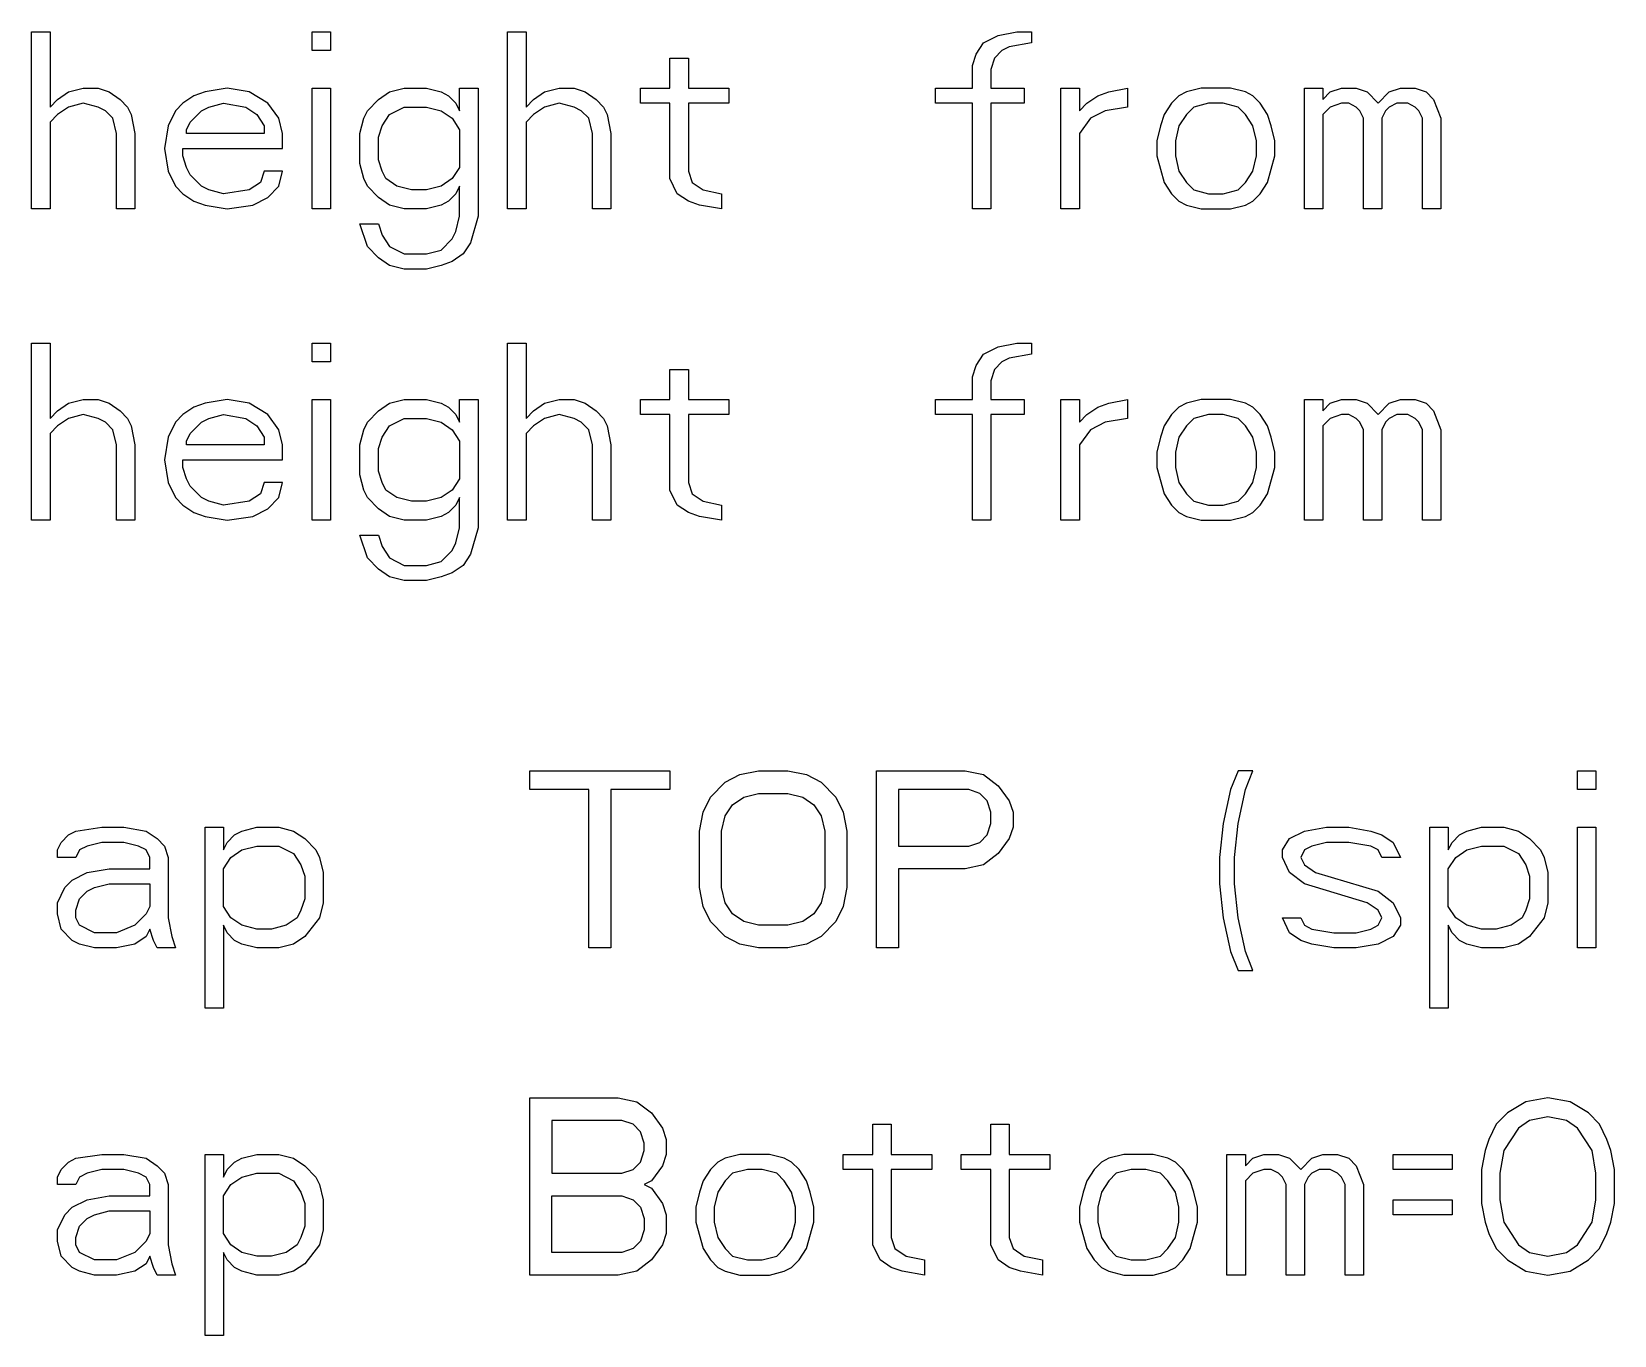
# Model space of a CAD drawing. Header units: millimetres. Extents: x 0 to 594, y 0 to 420.
# Drawn here: x 90.11 to 109.77, y 222.88 to 239.07 of the extents above; entities that cross this region are included whole.
import ezdxf

# ---------------------------------------------------------------- set-up
doc = ezdxf.new("R2010")
doc.units = ezdxf.units.MM
doc.header["$LTSCALE"] = 32.67
doc.layers.add('5_CURVES', color=7, linetype='CONTINUOUS')

msp = doc.modelspace()

# ---------------------------------------------------------------- linework, layer by layer
at = {"layer": '5_CURVES', "color": 40, "linetype": 'CONTINUOUS'}
for p, q in [((90.112, 236.869), (90.112, 239.069)), ((90.112, 239.069), (90.341, 239.069)), ((90.341, 239.069), (90.341, 238.133)), ((93.596, 238.835), (93.596, 239.069)), ((93.596, 239.069), (93.825, 239.069)), ((93.825, 239.069), (93.825, 238.835)), ((96.025, 236.869), (96.025, 239.069)), ((96.025, 239.069), (96.254, 239.069)), ((96.254, 239.069), (96.254, 238.133)), ((101.846, 238.788), (101.937, 238.929)), ((101.937, 238.929), (102.121, 239.022)), ((102.121, 239.022), (102.35, 239.069)), ((102.533, 238.929), (102.258, 238.882)), ((102.35, 239.069), (102.533, 239.069)), ((102.533, 239.069), (102.533, 238.929)), ((93.825, 238.835), (93.596, 238.835)), ((98.041, 238.367), (98.041, 238.742)), ((98.041, 238.742), (98.271, 238.742)), ((98.271, 238.742), (98.271, 238.367)), ((101.8, 238.648), (101.846, 238.788)), ((102.075, 238.742), (102.029, 238.601)), ((102.166, 238.835), (102.075, 238.742)), ((102.258, 238.882), (102.166, 238.835)), ((101.8, 238.367), (101.8, 238.648)), ((102.029, 238.601), (102.029, 238.367)), ((90.433, 238.227), (90.571, 238.32)), ((90.571, 238.32), (90.754, 238.367)), ((90.754, 238.367), (90.937, 238.367)), ((90.937, 238.367), (91.075, 238.32)), ((91.075, 238.32), (91.212, 238.227)), ((92.266, 238.32), (92.129, 238.274)), ((92.541, 238.367), (92.266, 238.32)), ((92.816, 238.32), (92.541, 238.367)), ((93.046, 238.18), (92.816, 238.32)), ((93.596, 236.869), (93.596, 238.367)), ((93.596, 238.367), (93.825, 238.367)), ((93.825, 238.367), (93.825, 236.869)), ((94.421, 238.227), (94.558, 238.32)), ((94.558, 238.32), (94.741, 238.367)), ((94.741, 238.367), (95.016, 238.367)), ((95.016, 238.367), (95.2, 238.32)), ((95.2, 238.32), (95.291, 238.274)), ((95.429, 238.086), (95.429, 238.367)), ((95.429, 238.367), (95.658, 238.367)), ((95.658, 238.367), (95.658, 236.776)), ((96.346, 238.227), (96.483, 238.32)), ((96.483, 238.32), (96.666, 238.367)), ((96.666, 238.367), (96.85, 238.367)), ((96.85, 238.367), (96.987, 238.32)), ((96.987, 238.32), (97.125, 238.227)), ((97.675, 238.18), (97.675, 238.367)), ((97.675, 238.367), (98.041, 238.367)), ((98.271, 238.367), (98.775, 238.367)), ((98.775, 238.367), (98.775, 238.18)), ((101.341, 238.18), (101.341, 238.367)), ((101.341, 238.367), (101.8, 238.367)), ((102.029, 238.367), (102.441, 238.367)), ((102.441, 238.367), (102.441, 238.18)), ((102.9, 236.869), (102.9, 238.367)), ((102.9, 238.367), (103.129, 238.367)), ((103.129, 238.367), (103.129, 238.086)), ((103.358, 238.274), (103.496, 238.32)), ((103.496, 238.32), (103.725, 238.367)), ((103.725, 238.367), (103.725, 238.133)), ((104.458, 238.32), (104.366, 238.274)), ((104.641, 238.367), (104.458, 238.32)), ((105.008, 238.367), (104.641, 238.367)), ((105.191, 238.32), (105.008, 238.367)), ((105.283, 238.274), (105.191, 238.32)), ((105.925, 236.869), (105.925, 238.367)), ((105.925, 238.367), (106.154, 238.367)), ((106.154, 238.367), (106.154, 238.227)), ((106.154, 238.227), (106.246, 238.32)), ((106.246, 238.32), (106.383, 238.367)), ((106.383, 238.367), (106.566, 238.367)), ((106.566, 238.367), (106.704, 238.32)), ((106.704, 238.32), (106.841, 238.18)), ((106.841, 238.18), (106.979, 238.32)), ((106.979, 238.32), (107.116, 238.367)), ((107.116, 238.367), (107.3, 238.367)), ((107.3, 238.367), (107.437, 238.32)), ((107.437, 238.32), (107.529, 238.227)), ((90.341, 238.133), (90.433, 238.227)), ((90.571, 238.133), (90.433, 238.04)), ((90.754, 238.18), (90.571, 238.133)), ((90.937, 238.133), (90.754, 238.18)), ((91.029, 238.086), (90.937, 238.133)), ((91.212, 238.227), (91.304, 238.133)), ((91.304, 238.133), (91.35, 238.04)), ((91.991, 238.18), (91.9, 238.086)), ((92.129, 238.274), (91.991, 238.18)), ((92.221, 238.086), (92.312, 238.133)), ((92.312, 238.133), (92.496, 238.18)), ((92.496, 238.18), (92.771, 238.133)), ((92.771, 238.133), (92.908, 238.04)), ((93.183, 237.993), (93.046, 238.18)), ((94.283, 238.086), (94.421, 238.227)), ((94.558, 238.04), (94.741, 238.133)), ((94.741, 238.133), (95.016, 238.133)), ((95.016, 238.133), (95.2, 238.086)), ((95.291, 238.274), (95.383, 238.18)), ((95.383, 238.18), (95.429, 238.086)), ((96.254, 238.133), (96.346, 238.227)), ((96.483, 238.133), (96.346, 238.04)), ((96.666, 238.18), (96.483, 238.133)), ((96.85, 238.133), (96.666, 238.18)), ((96.941, 238.086), (96.85, 238.133)), ((97.125, 238.227), (97.216, 238.133)), ((97.216, 238.133), (97.262, 238.04)), ((98.041, 238.18), (97.675, 238.18)), ((98.041, 237.244), (98.041, 238.18)), ((98.271, 238.18), (98.271, 237.337)), ((98.775, 238.18), (98.271, 238.18)), ((101.8, 238.18), (101.341, 238.18)), ((101.8, 236.869), (101.8, 238.18)), ((102.029, 238.18), (102.029, 236.869)), ((102.441, 238.18), (102.029, 238.18)), ((103.129, 238.086), (103.221, 238.18)), ((103.221, 238.18), (103.358, 238.274)), ((103.725, 238.133), (103.45, 238.086)), ((104.275, 238.18), (104.183, 238.04)), ((104.366, 238.274), (104.275, 238.18)), ((104.55, 238.133), (104.458, 238.04)), ((104.733, 238.18), (104.55, 238.133)), ((104.916, 238.18), (104.733, 238.18)), ((105.1, 238.133), (104.916, 238.18)), ((105.191, 238.04), (105.1, 238.133)), ((105.375, 238.18), (105.283, 238.274)), ((105.466, 238.04), (105.375, 238.18)), ((106.246, 238.133), (106.154, 238.04)), ((106.383, 238.18), (106.246, 238.133)), ((106.475, 238.18), (106.383, 238.18)), ((106.566, 238.133), (106.475, 238.18)), ((106.612, 238.086), (106.566, 238.133)), ((106.979, 238.133), (106.933, 238.086)), ((107.071, 238.18), (106.979, 238.133)), ((107.208, 238.18), (107.071, 238.18)), ((107.3, 238.133), (107.208, 238.18)), ((107.346, 238.086), (107.3, 238.133)), ((107.529, 238.227), (107.621, 237.993)), ((90.433, 238.04), (90.341, 237.946)), ((90.341, 237.946), (90.341, 236.869)), ((91.121, 237.993), (91.029, 238.086)), ((91.166, 237.805), (91.121, 237.993)), ((91.35, 238.04), (91.396, 237.805)), ((91.9, 238.086), (91.808, 237.899)), ((92.037, 237.852), (92.083, 237.946)), ((92.083, 237.946), (92.221, 238.086)), ((92.908, 238.04), (93, 237.899)), ((93.229, 237.805), (93.183, 237.993)), ((94.191, 237.805), (94.237, 237.993)), ((94.237, 237.993), (94.283, 238.086)), ((94.466, 237.899), (94.558, 238.04)), ((95.2, 238.086), (95.337, 237.993)), ((95.337, 237.993), (95.429, 237.852)), ((96.346, 238.04), (96.254, 237.946)), ((96.254, 237.946), (96.254, 236.869)), ((97.033, 237.993), (96.941, 238.086)), ((97.079, 237.805), (97.033, 237.993)), ((97.262, 238.04), (97.308, 237.805)), ((103.266, 237.993), (103.129, 237.805)), ((103.45, 238.086), (103.266, 237.993)), ((104.183, 238.04), (104.137, 237.899)), ((104.458, 238.04), (104.366, 237.899)), ((105.283, 237.899), (105.191, 238.04)), ((105.512, 237.899), (105.466, 238.04)), ((106.154, 238.04), (106.154, 236.869)), ((106.658, 237.993), (106.612, 238.086)), ((106.658, 236.869), (106.658, 237.993)), ((106.933, 238.086), (106.887, 237.993)), ((106.887, 237.993), (106.887, 236.869)), ((107.391, 237.993), (107.346, 238.086)), ((107.391, 236.869), (107.391, 237.993)), ((107.621, 237.993), (107.621, 236.869)), ((91.166, 236.869), (91.166, 237.805)), ((91.396, 237.805), (91.396, 236.869)), ((91.808, 237.899), (91.762, 237.618)), ((92.037, 237.805), (92.037, 237.852)), ((93, 237.805), (92.037, 237.805)), ((93, 237.899), (93, 237.805)), ((93.229, 237.618), (93.229, 237.805)), ((94.191, 237.431), (94.191, 237.805)), ((94.421, 237.759), (94.466, 237.899)), ((94.421, 237.478), (94.421, 237.759)), ((95.429, 237.852), (95.429, 237.384)), ((97.079, 236.869), (97.079, 237.805)), ((97.308, 237.805), (97.308, 236.869)), ((103.129, 237.805), (103.129, 236.869)), ((104.137, 237.899), (104.091, 237.712)), ((104.366, 237.899), (104.321, 237.712)), ((105.329, 237.712), (105.283, 237.899)), ((105.558, 237.712), (105.512, 237.899)), ((91.762, 237.618), (91.808, 237.337)), ((91.991, 237.525), (91.991, 237.618)), ((91.991, 237.618), (93.229, 237.618)), ((92.037, 237.384), (91.991, 237.525)), ((104.091, 237.712), (104.091, 237.525)), ((104.091, 237.525), (104.183, 237.197)), ((104.321, 237.712), (104.321, 237.525)), ((104.321, 237.525), (104.366, 237.337)), ((105.283, 237.337), (105.329, 237.525)), ((105.329, 237.525), (105.329, 237.712)), ((105.466, 237.197), (105.558, 237.525)), ((105.558, 237.525), (105.558, 237.712)), ((91.808, 237.337), (91.9, 237.15)), ((92.083, 237.291), (92.037, 237.384)), ((93, 237.337), (92.954, 237.197)), ((93.229, 237.337), (93, 237.337)), ((93.183, 237.15), (93.229, 237.337)), ((94.237, 237.244), (94.191, 237.431)), ((94.466, 237.337), (94.421, 237.478)), ((94.512, 237.244), (94.466, 237.337)), ((95.429, 237.384), (95.337, 237.244)), ((98.271, 237.337), (98.316, 237.197)), ((104.366, 237.337), (104.458, 237.197)), ((105.191, 237.197), (105.283, 237.337)), ((91.9, 237.15), (91.991, 237.057)), ((92.221, 237.15), (92.083, 237.291)), ((92.312, 237.103), (92.221, 237.15)), ((92.954, 237.197), (92.816, 237.103)), ((93.046, 237.01), (93.183, 237.15)), ((94.283, 237.15), (94.237, 237.244)), ((94.421, 237.01), (94.283, 237.15)), ((94.65, 237.15), (94.512, 237.244)), ((94.833, 237.103), (94.65, 237.15)), ((95.2, 237.15), (95.016, 237.103)), ((95.337, 237.244), (95.2, 237.15)), ((95.429, 237.15), (95.383, 237.057)), ((95.429, 236.776), (95.429, 237.15)), ((98.133, 237.057), (98.041, 237.244)), ((98.316, 237.197), (98.454, 237.103)), ((104.183, 237.197), (104.275, 237.057)), ((104.458, 237.197), (104.55, 237.103)), ((105.1, 237.103), (105.191, 237.197)), ((105.375, 237.057), (105.466, 237.197)), ((91.991, 237.057), (92.129, 236.963)), ((92.129, 236.963), (92.266, 236.916)), ((92.496, 237.057), (92.312, 237.103)), ((92.816, 237.103), (92.496, 237.057)), ((92.862, 236.916), (93.046, 237.01)), ((94.558, 236.916), (94.421, 237.01)), ((95.016, 237.103), (94.833, 237.103)), ((95.291, 236.963), (95.2, 236.916)), ((95.383, 237.057), (95.291, 236.963)), ((98.271, 236.963), (98.133, 237.057)), ((98.408, 236.916), (98.271, 236.963)), ((98.454, 237.103), (98.683, 237.057)), ((98.683, 237.057), (98.683, 236.869)), ((104.275, 237.057), (104.366, 236.963)), ((104.366, 236.963), (104.458, 236.916)), ((104.55, 237.103), (104.733, 237.057)), ((104.733, 237.057), (104.916, 237.057)), ((104.916, 237.057), (105.1, 237.103)), ((105.191, 236.916), (105.283, 236.963)), ((105.283, 236.963), (105.375, 237.057)), ((90.341, 236.869), (90.112, 236.869)), ((91.396, 236.869), (91.166, 236.869)), ((92.266, 236.916), (92.541, 236.869)), ((92.541, 236.869), (92.862, 236.916)), ((93.825, 236.869), (93.596, 236.869)), ((94.741, 236.869), (94.558, 236.916)), ((95.016, 236.869), (94.741, 236.869)), ((95.2, 236.916), (95.016, 236.869)), ((95.383, 236.588), (95.429, 236.776)), ((95.658, 236.776), (95.566, 236.448)), ((96.254, 236.869), (96.025, 236.869)), ((97.308, 236.869), (97.079, 236.869)), ((98.683, 236.869), (98.408, 236.916)), ((102.029, 236.869), (101.8, 236.869)), ((103.129, 236.869), (102.9, 236.869)), ((104.458, 236.916), (104.641, 236.869)), ((104.641, 236.869), (105.008, 236.869)), ((105.008, 236.869), (105.191, 236.916)), ((106.154, 236.869), (105.925, 236.869)), ((106.887, 236.869), (106.658, 236.869)), ((107.621, 236.869), (107.391, 236.869)), ((94.283, 236.401), (94.191, 236.682)), ((94.191, 236.682), (94.421, 236.682)), ((94.421, 236.682), (94.466, 236.542)), ((94.466, 236.542), (94.558, 236.401)), ((95.337, 236.495), (95.383, 236.588)), ((94.421, 236.261), (94.283, 236.401)), ((94.558, 236.401), (94.741, 236.308)), ((95.016, 236.308), (95.2, 236.354)), ((95.2, 236.354), (95.337, 236.495)), ((95.566, 236.448), (95.475, 236.308)), ((94.558, 236.167), (94.421, 236.261)), ((94.741, 236.12), (94.558, 236.167)), ((94.741, 236.308), (95.016, 236.308)), ((95.2, 236.167), (95.016, 236.12)), ((95.337, 236.214), (95.2, 236.167)), ((95.475, 236.308), (95.337, 236.214)), ((95.016, 236.12), (94.741, 236.12)), ((90.112, 233.002), (90.112, 235.202)), ((90.112, 235.202), (90.341, 235.202)), ((90.341, 235.202), (90.341, 234.266)), ((93.596, 234.968), (93.596, 235.202)), ((93.596, 235.202), (93.825, 235.202)), ((93.825, 235.202), (93.825, 234.968)), ((96.025, 233.002), (96.025, 235.202)), ((96.025, 235.202), (96.254, 235.202)), ((96.254, 235.202), (96.254, 234.266)), ((102.121, 235.155), (102.35, 235.202)), ((102.35, 235.202), (102.533, 235.202)), ((102.533, 235.202), (102.533, 235.062)), ((93.825, 234.968), (93.596, 234.968)), ((101.846, 234.921), (101.937, 235.062)), ((101.937, 235.062), (102.121, 235.155)), ((102.166, 234.968), (102.075, 234.874)), ((102.258, 235.015), (102.166, 234.968)), ((102.533, 235.062), (102.258, 235.015)), ((98.041, 234.5), (98.041, 234.874)), ((98.041, 234.874), (98.271, 234.874)), ((98.271, 234.874), (98.271, 234.5)), ((101.8, 234.781), (101.846, 234.921)), ((101.8, 234.5), (101.8, 234.781)), ((102.075, 234.874), (102.029, 234.734)), ((102.029, 234.734), (102.029, 234.5)), ((90.433, 234.359), (90.571, 234.453)), ((90.571, 234.453), (90.754, 234.5)), ((90.754, 234.5), (90.937, 234.5)), ((90.937, 234.5), (91.075, 234.453)), ((91.075, 234.453), (91.212, 234.359)), ((92.129, 234.406), (91.991, 234.313)), ((92.266, 234.453), (92.129, 234.406)), ((92.541, 234.5), (92.266, 234.453)), ((92.816, 234.453), (92.541, 234.5)), ((93.046, 234.313), (92.816, 234.453)), ((93.596, 233.002), (93.596, 234.5)), ((93.596, 234.5), (93.825, 234.5)), ((93.825, 234.5), (93.825, 233.002)), ((94.421, 234.359), (94.558, 234.453)), ((94.558, 234.453), (94.741, 234.5)), ((94.741, 234.5), (95.016, 234.5)), ((95.016, 234.5), (95.2, 234.453)), ((95.2, 234.453), (95.291, 234.406)), ((95.291, 234.406), (95.383, 234.313)), ((95.429, 234.219), (95.429, 234.5)), ((95.429, 234.5), (95.658, 234.5)), ((95.658, 234.5), (95.658, 232.908)), ((96.346, 234.359), (96.483, 234.453)), ((96.483, 234.453), (96.666, 234.5)), ((96.666, 234.5), (96.85, 234.5)), ((96.85, 234.5), (96.987, 234.453)), ((96.987, 234.453), (97.125, 234.359)), ((97.675, 234.313), (97.675, 234.5)), ((97.675, 234.5), (98.041, 234.5)), ((98.271, 234.5), (98.775, 234.5)), ((98.775, 234.5), (98.775, 234.313)), ((101.341, 234.313), (101.341, 234.5)), ((101.341, 234.5), (101.8, 234.5)), ((102.029, 234.5), (102.441, 234.5)), ((102.441, 234.5), (102.441, 234.313)), ((102.9, 233.002), (102.9, 234.5)), ((102.9, 234.5), (103.129, 234.5)), ((103.129, 234.5), (103.129, 234.219)), ((103.221, 234.313), (103.358, 234.406)), ((103.358, 234.406), (103.496, 234.453)), ((103.496, 234.453), (103.725, 234.5)), ((103.725, 234.5), (103.725, 234.266)), ((104.366, 234.406), (104.275, 234.313)), ((104.458, 234.453), (104.366, 234.406)), ((104.641, 234.5), (104.458, 234.453)), ((105.008, 234.5), (104.641, 234.5)), ((105.191, 234.453), (105.008, 234.5)), ((105.283, 234.406), (105.191, 234.453)), ((105.375, 234.313), (105.283, 234.406)), ((105.925, 233.002), (105.925, 234.5)), ((105.925, 234.5), (106.154, 234.5)), ((106.154, 234.5), (106.154, 234.359)), ((106.154, 234.359), (106.246, 234.453)), ((106.246, 234.453), (106.383, 234.5)), ((106.383, 234.5), (106.566, 234.5)), ((106.566, 234.5), (106.704, 234.453)), ((106.704, 234.453), (106.841, 234.313)), ((106.841, 234.313), (106.979, 234.453)), ((106.979, 234.453), (107.116, 234.5)), ((107.116, 234.5), (107.3, 234.5)), ((107.3, 234.5), (107.437, 234.453)), ((107.437, 234.453), (107.529, 234.359)), ((90.341, 234.266), (90.433, 234.359)), ((90.571, 234.266), (90.433, 234.172)), ((90.754, 234.313), (90.571, 234.266)), ((90.937, 234.266), (90.754, 234.313)), ((91.029, 234.219), (90.937, 234.266)), ((91.121, 234.125), (91.029, 234.219)), ((91.212, 234.359), (91.304, 234.266)), ((91.304, 234.266), (91.35, 234.172)), ((91.9, 234.219), (91.808, 234.032)), ((91.991, 234.313), (91.9, 234.219)), ((92.083, 234.079), (92.221, 234.219)), ((92.221, 234.219), (92.312, 234.266)), ((92.312, 234.266), (92.496, 234.313)), ((92.496, 234.313), (92.771, 234.266)), ((92.771, 234.266), (92.908, 234.172)), ((93.183, 234.125), (93.046, 234.313)), ((94.237, 234.125), (94.283, 234.219)), ((94.283, 234.219), (94.421, 234.359)), ((94.558, 234.172), (94.741, 234.266)), ((94.741, 234.266), (95.016, 234.266)), ((95.016, 234.266), (95.2, 234.219)), ((95.2, 234.219), (95.337, 234.125)), ((95.383, 234.313), (95.429, 234.219)), ((96.254, 234.266), (96.346, 234.359)), ((96.483, 234.266), (96.346, 234.172)), ((96.666, 234.313), (96.483, 234.266)), ((96.85, 234.266), (96.666, 234.313)), ((96.941, 234.219), (96.85, 234.266)), ((97.033, 234.125), (96.941, 234.219)), ((97.125, 234.359), (97.216, 234.266)), ((97.216, 234.266), (97.262, 234.172)), ((98.041, 234.313), (97.675, 234.313)), ((98.041, 233.376), (98.041, 234.313)), ((98.271, 234.313), (98.271, 233.47)), ((98.775, 234.313), (98.271, 234.313)), ((101.8, 234.313), (101.341, 234.313)), ((101.8, 233.002), (101.8, 234.313)), ((102.029, 234.313), (102.029, 233.002)), ((102.441, 234.313), (102.029, 234.313)), ((103.129, 234.219), (103.221, 234.313)), ((103.45, 234.219), (103.266, 234.125)), ((103.725, 234.266), (103.45, 234.219)), ((104.275, 234.313), (104.183, 234.172)), ((104.55, 234.266), (104.458, 234.172)), ((104.733, 234.313), (104.55, 234.266)), ((104.916, 234.313), (104.733, 234.313)), ((105.1, 234.266), (104.916, 234.313)), ((105.191, 234.172), (105.1, 234.266)), ((105.466, 234.172), (105.375, 234.313)), ((106.246, 234.266), (106.154, 234.172)), ((106.383, 234.313), (106.246, 234.266)), ((106.475, 234.313), (106.383, 234.313)), ((106.566, 234.266), (106.475, 234.313)), ((106.612, 234.219), (106.566, 234.266)), ((106.658, 234.125), (106.612, 234.219)), ((106.933, 234.219), (106.887, 234.125)), ((106.979, 234.266), (106.933, 234.219)), ((107.071, 234.313), (106.979, 234.266)), ((107.208, 234.313), (107.071, 234.313)), ((107.3, 234.266), (107.208, 234.313)), ((107.346, 234.219), (107.3, 234.266)), ((107.391, 234.125), (107.346, 234.219)), ((107.529, 234.359), (107.621, 234.125)), ((90.433, 234.172), (90.341, 234.079)), ((90.341, 234.079), (90.341, 233.002)), ((91.166, 233.938), (91.121, 234.125)), ((91.35, 234.172), (91.396, 233.938)), ((91.808, 234.032), (91.762, 233.751)), ((92.037, 233.985), (92.083, 234.079)), ((92.037, 233.938), (92.037, 233.985)), ((92.908, 234.172), (93, 234.032)), ((93, 234.032), (93, 233.938)), ((93.229, 233.938), (93.183, 234.125)), ((94.191, 233.938), (94.237, 234.125)), ((94.421, 233.891), (94.466, 234.032)), ((94.466, 234.032), (94.558, 234.172)), ((95.337, 234.125), (95.429, 233.985)), ((95.429, 233.985), (95.429, 233.517)), ((96.346, 234.172), (96.254, 234.079)), ((96.254, 234.079), (96.254, 233.002)), ((97.079, 233.938), (97.033, 234.125)), ((97.262, 234.172), (97.308, 233.938)), ((103.266, 234.125), (103.129, 233.938)), ((104.137, 234.032), (104.091, 233.845)), ((104.183, 234.172), (104.137, 234.032)), ((104.366, 234.032), (104.321, 233.845)), ((104.458, 234.172), (104.366, 234.032)), ((105.283, 234.032), (105.191, 234.172)), ((105.329, 233.845), (105.283, 234.032)), ((105.512, 234.032), (105.466, 234.172)), ((105.558, 233.845), (105.512, 234.032)), ((106.154, 234.172), (106.154, 233.002)), ((106.658, 233.002), (106.658, 234.125)), ((106.887, 234.125), (106.887, 233.002)), ((107.391, 233.002), (107.391, 234.125)), ((107.621, 234.125), (107.621, 233.002)), ((91.166, 233.002), (91.166, 233.938)), ((91.396, 233.938), (91.396, 233.002)), ((93, 233.938), (92.037, 233.938)), ((93.229, 233.751), (93.229, 233.938)), ((94.191, 233.564), (94.191, 233.938)), ((94.421, 233.61), (94.421, 233.891)), ((97.079, 233.002), (97.079, 233.938)), ((97.308, 233.938), (97.308, 233.002)), ((103.129, 233.938), (103.129, 233.002)), ((104.091, 233.845), (104.091, 233.657)), ((104.321, 233.845), (104.321, 233.657)), ((105.329, 233.657), (105.329, 233.845)), ((105.558, 233.657), (105.558, 233.845)), ((91.762, 233.751), (91.808, 233.47)), ((91.991, 233.657), (91.991, 233.751)), ((91.991, 233.751), (93.229, 233.751)), ((92.037, 233.517), (91.991, 233.657)), ((94.466, 233.47), (94.421, 233.61)), ((104.091, 233.657), (104.183, 233.33)), ((104.321, 233.657), (104.366, 233.47)), ((105.283, 233.47), (105.329, 233.657)), ((105.466, 233.33), (105.558, 233.657)), ((91.808, 233.47), (91.9, 233.283)), ((92.083, 233.423), (92.037, 233.517)), ((92.221, 233.283), (92.083, 233.423)), ((93, 233.47), (92.954, 233.33)), ((93.229, 233.47), (93, 233.47)), ((93.183, 233.283), (93.229, 233.47)), ((94.237, 233.376), (94.191, 233.564)), ((94.512, 233.376), (94.466, 233.47)), ((95.429, 233.517), (95.337, 233.376)), ((98.271, 233.47), (98.316, 233.33)), ((104.366, 233.47), (104.458, 233.33)), ((105.191, 233.33), (105.283, 233.47)), ((91.9, 233.283), (91.991, 233.189)), ((92.312, 233.236), (92.221, 233.283)), ((92.496, 233.189), (92.312, 233.236)), ((92.816, 233.236), (92.496, 233.189)), ((92.954, 233.33), (92.816, 233.236)), ((93.046, 233.142), (93.183, 233.283)), ((94.283, 233.283), (94.237, 233.376)), ((94.421, 233.142), (94.283, 233.283)), ((94.65, 233.283), (94.512, 233.376)), ((94.833, 233.236), (94.65, 233.283)), ((95.016, 233.236), (94.833, 233.236)), ((95.2, 233.283), (95.016, 233.236)), ((95.337, 233.376), (95.2, 233.283)), ((95.429, 233.283), (95.383, 233.189)), ((95.429, 232.908), (95.429, 233.283)), ((98.133, 233.189), (98.041, 233.376)), ((98.316, 233.33), (98.454, 233.236)), ((98.454, 233.236), (98.683, 233.189)), ((104.183, 233.33), (104.275, 233.189)), ((104.458, 233.33), (104.55, 233.236)), ((104.55, 233.236), (104.733, 233.189)), ((104.916, 233.189), (105.1, 233.236)), ((105.1, 233.236), (105.191, 233.33)), ((105.375, 233.189), (105.466, 233.33)), ((90.341, 233.002), (90.112, 233.002)), ((91.396, 233.002), (91.166, 233.002)), ((91.991, 233.189), (92.129, 233.096)), ((92.129, 233.096), (92.266, 233.049)), ((92.266, 233.049), (92.541, 233.002)), ((92.541, 233.002), (92.862, 233.049)), ((92.862, 233.049), (93.046, 233.142)), ((93.825, 233.002), (93.596, 233.002)), ((94.558, 233.049), (94.421, 233.142)), ((94.741, 233.002), (94.558, 233.049)), ((95.016, 233.002), (94.741, 233.002)), ((95.2, 233.049), (95.016, 233.002)), ((95.291, 233.096), (95.2, 233.049)), ((95.383, 233.189), (95.291, 233.096)), ((96.254, 233.002), (96.025, 233.002)), ((97.308, 233.002), (97.079, 233.002)), ((98.271, 233.096), (98.133, 233.189)), ((98.408, 233.049), (98.271, 233.096)), ((98.683, 233.002), (98.408, 233.049)), ((98.683, 233.189), (98.683, 233.002)), ((102.029, 233.002), (101.8, 233.002)), ((103.129, 233.002), (102.9, 233.002)), ((104.275, 233.189), (104.366, 233.096)), ((104.366, 233.096), (104.458, 233.049)), ((104.458, 233.049), (104.641, 233.002)), ((104.641, 233.002), (105.008, 233.002)), ((104.733, 233.189), (104.916, 233.189)), ((105.008, 233.002), (105.191, 233.049)), ((105.191, 233.049), (105.283, 233.096)), ((105.283, 233.096), (105.375, 233.189)), ((106.154, 233.002), (105.925, 233.002)), ((106.887, 233.002), (106.658, 233.002)), ((107.621, 233.002), (107.391, 233.002)), ((94.283, 232.534), (94.191, 232.815)), ((94.191, 232.815), (94.421, 232.815)), ((94.421, 232.815), (94.466, 232.674)), ((95.383, 232.721), (95.429, 232.908)), ((95.658, 232.908), (95.566, 232.581)), ((94.466, 232.674), (94.558, 232.534)), ((95.2, 232.487), (95.337, 232.627)), ((95.337, 232.627), (95.383, 232.721)), ((94.421, 232.393), (94.283, 232.534)), ((94.558, 232.534), (94.741, 232.44)), ((94.741, 232.44), (95.016, 232.44)), ((95.016, 232.44), (95.2, 232.487)), ((95.475, 232.44), (95.337, 232.347)), ((95.566, 232.581), (95.475, 232.44)), ((94.558, 232.3), (94.421, 232.393)), ((94.741, 232.253), (94.558, 232.3)), ((95.016, 232.253), (94.741, 232.253)), ((95.2, 232.3), (95.016, 232.253)), ((95.337, 232.347), (95.2, 232.3)), ((96.3, 229.655), (96.3, 229.889)), ((96.3, 229.889), (98.041, 229.889)), ((98.041, 229.889), (98.041, 229.655)), ((98.912, 229.843), (99.141, 229.889)), ((99.141, 229.889), (99.508, 229.889)), ((99.508, 229.889), (99.737, 229.843)), ((100.608, 227.689), (100.608, 229.889)), ((100.608, 229.889), (101.708, 229.889)), ((101.708, 229.889), (101.937, 229.843)), ((105.1, 229.889), (105.008, 229.655)), ((105.283, 229.889), (105.1, 229.889)), ((105.191, 229.655), (105.283, 229.889)), ((109.316, 229.655), (109.316, 229.889)), ((109.316, 229.889), (109.546, 229.889)), ((109.546, 229.889), (109.546, 229.655)), ((98.546, 229.562), (98.729, 229.749)), ((98.729, 229.749), (98.912, 229.843)), ((99.737, 229.843), (99.921, 229.749)), ((99.921, 229.749), (100.104, 229.562)), ((101.937, 229.843), (102.121, 229.702)), ((102.121, 229.702), (102.258, 229.515)), ((97.033, 229.655), (96.3, 229.655)), ((97.033, 227.689), (97.033, 229.655)), ((97.308, 229.655), (97.308, 227.689)), ((98.041, 229.655), (97.308, 229.655)), ((98.454, 229.375), (98.546, 229.562)), ((98.729, 229.328), (98.821, 229.468)), ((98.821, 229.468), (98.958, 229.562)), ((98.958, 229.562), (99.141, 229.609)), ((99.141, 229.609), (99.508, 229.609)), ((99.508, 229.609), (99.691, 229.562)), ((99.691, 229.562), (99.829, 229.468)), ((99.829, 229.468), (99.921, 229.328)), ((100.104, 229.562), (100.196, 229.375)), ((100.883, 229.655), (100.883, 228.953)), ((101.754, 229.655), (100.883, 229.655)), ((101.891, 229.609), (101.754, 229.655)), ((101.983, 229.515), (101.891, 229.609)), ((102.029, 229.375), (101.983, 229.515)), ((102.258, 229.515), (102.304, 229.375)), ((105.008, 229.655), (104.916, 229.234)), ((105.1, 229.234), (105.191, 229.655)), ((109.546, 229.655), (109.316, 229.655)), ((98.408, 229.14), (98.454, 229.375)), ((98.683, 229.14), (98.729, 229.328)), ((99.921, 229.328), (99.966, 229.14)), ((100.196, 229.375), (100.241, 229.14)), ((102.029, 229.234), (102.029, 229.375)), ((102.304, 229.375), (102.304, 229.187)), ((90.479, 229), (90.571, 229.094)), ((90.571, 229.094), (90.662, 229.14)), ((90.662, 229.14), (90.983, 229.187)), ((90.983, 229.187), (91.258, 229.187)), ((91.258, 229.187), (91.533, 229.14)), ((91.533, 229.14), (91.671, 229.047)), ((92.266, 226.94), (92.266, 229.187)), ((92.266, 229.187), (92.496, 229.187)), ((92.496, 229.187), (92.496, 228.906)), ((92.541, 229), (92.633, 229.094)), ((92.633, 229.094), (92.725, 229.14)), ((92.725, 229.14), (92.908, 229.187)), ((92.908, 229.187), (93.183, 229.187)), ((93.183, 229.187), (93.366, 229.14)), ((93.366, 229.14), (93.504, 229.047)), ((98.408, 228.438), (98.408, 229.14)), ((98.683, 228.438), (98.683, 229.14)), ((99.966, 229.14), (99.966, 228.438)), ((100.241, 229.14), (100.241, 228.438)), ((101.891, 229), (101.983, 229.094)), ((101.983, 229.094), (102.029, 229.234)), ((102.304, 229.187), (102.258, 229.047)), ((104.916, 229.234), (104.871, 228.813)), ((105.054, 228.813), (105.1, 229.234)), ((105.741, 229.047), (105.925, 229.14)), ((105.925, 229.14), (106.2, 229.187)), ((106.2, 229.187), (106.475, 229.187)), ((106.475, 229.187), (106.75, 229.14)), ((106.75, 229.14), (106.887, 229.094)), ((106.887, 229.094), (107.025, 229)), ((107.483, 226.94), (107.483, 229.187)), ((107.483, 229.187), (107.712, 229.187)), ((107.712, 229.187), (107.712, 228.906)), ((107.758, 229), (107.85, 229.094)), ((107.85, 229.094), (107.941, 229.14)), ((107.941, 229.14), (108.125, 229.187)), ((108.125, 229.187), (108.4, 229.187)), ((108.4, 229.187), (108.583, 229.14)), ((108.583, 229.14), (108.721, 229.047)), ((109.316, 227.689), (109.316, 229.187)), ((109.316, 229.187), (109.546, 229.187)), ((109.546, 229.187), (109.546, 227.689)), ((90.433, 228.906), (90.479, 229)), ((90.433, 228.813), (90.433, 228.906)), ((90.708, 228.906), (90.662, 228.813)), ((90.8, 228.953), (90.708, 228.906)), ((90.983, 229), (90.8, 228.953)), ((91.258, 229), (90.983, 229)), ((91.441, 228.953), (91.258, 229)), ((91.533, 228.906), (91.441, 228.953)), ((91.579, 228.813), (91.533, 228.906)), ((91.671, 229.047), (91.762, 228.953)), ((91.762, 228.953), (91.808, 228.813)), ((92.496, 228.906), (92.541, 229)), ((92.587, 228.813), (92.725, 228.906)), ((92.725, 228.906), (92.908, 228.953)), ((92.908, 228.953), (93.183, 228.953)), ((93.183, 228.953), (93.366, 228.86)), ((93.504, 229.047), (93.641, 228.906)), ((93.641, 228.906), (93.687, 228.813)), ((100.883, 228.953), (101.754, 228.953)), ((101.754, 228.953), (101.891, 229)), ((102.258, 229.047), (102.121, 228.86)), ((105.65, 228.906), (105.741, 229.047)), ((105.65, 228.813), (105.65, 228.906)), ((105.925, 228.906), (105.879, 228.813)), ((106.016, 228.953), (105.925, 228.906)), ((106.2, 229), (106.016, 228.953)), ((106.475, 229), (106.2, 229)), ((106.75, 228.953), (106.475, 229)), ((106.841, 228.906), (106.75, 228.953)), ((106.887, 228.813), (106.841, 228.906)), ((107.025, 229), (107.116, 228.813)), ((107.712, 228.906), (107.758, 229)), ((107.804, 228.813), (107.941, 228.906)), ((107.941, 228.906), (108.125, 228.953)), ((108.125, 228.953), (108.4, 228.953)), ((108.4, 228.953), (108.583, 228.86)), ((108.721, 229.047), (108.858, 228.906)), ((108.858, 228.906), (108.904, 228.813)), ((90.662, 228.813), (90.433, 228.813)), ((91.579, 228.672), (91.579, 228.813)), ((91.808, 228.813), (91.808, 228.064)), ((92.496, 228.672), (92.587, 228.813)), ((93.366, 228.86), (93.458, 228.719)), ((93.458, 228.719), (93.504, 228.579)), ((93.687, 228.813), (93.733, 228.626)), ((101.937, 228.719), (101.708, 228.672)), ((102.121, 228.86), (101.937, 228.719)), ((104.871, 228.813), (104.871, 228.485)), ((105.054, 228.485), (105.054, 228.813)), ((105.741, 228.626), (105.65, 228.813)), ((105.879, 228.813), (105.925, 228.719)), ((105.925, 228.719), (106.062, 228.626)), ((107.116, 228.813), (106.887, 228.813)), ((107.712, 228.672), (107.804, 228.813)), ((108.583, 228.86), (108.675, 228.719)), ((108.675, 228.719), (108.721, 228.579)), ((108.904, 228.813), (108.95, 228.626)), ((90.525, 228.438), (90.616, 228.532)), ((90.616, 228.532), (90.8, 228.626)), ((90.8, 228.626), (91.075, 228.672)), ((90.891, 228.438), (91.075, 228.485)), ((91.075, 228.672), (91.579, 228.672)), ((91.075, 228.485), (91.579, 228.485)), ((91.579, 228.485), (91.579, 228.204)), ((92.496, 228.204), (92.496, 228.672)), ((93.504, 228.579), (93.504, 228.298)), ((93.733, 228.626), (93.733, 228.251)), ((100.883, 228.672), (100.883, 227.689)), ((101.708, 228.672), (100.883, 228.672)), ((104.871, 228.485), (104.916, 228.064)), ((105.1, 228.064), (105.054, 228.485)), ((105.925, 228.485), (105.741, 228.626)), ((106.704, 228.251), (105.925, 228.485)), ((106.062, 228.626), (106.841, 228.392)), ((107.712, 228.204), (107.712, 228.672)), ((108.721, 228.579), (108.721, 228.298)), ((108.95, 228.626), (108.95, 228.251)), ((90.433, 228.251), (90.525, 228.438)), ((90.662, 228.157), (90.708, 228.298)), ((90.708, 228.298), (90.8, 228.392)), ((90.8, 228.392), (90.891, 228.438)), ((93.504, 228.298), (93.458, 228.157)), ((98.454, 228.204), (98.408, 228.438)), ((98.729, 228.251), (98.683, 228.438)), ((99.966, 228.438), (99.921, 228.251)), ((100.241, 228.438), (100.196, 228.204)), ((106.841, 228.392), (107.025, 228.251)), ((108.721, 228.298), (108.675, 228.157)), ((90.433, 228.111), (90.433, 228.251)), ((90.479, 227.923), (90.433, 228.111)), ((90.662, 228.064), (90.662, 228.157)), ((91.533, 228.111), (91.396, 227.97)), ((91.579, 228.204), (91.533, 228.111)), ((92.587, 228.064), (92.496, 228.204)), ((93.458, 228.157), (93.412, 228.064)), ((93.733, 228.251), (93.687, 228.064)), ((98.546, 228.017), (98.454, 228.204)), ((98.821, 228.111), (98.729, 228.251)), ((98.958, 228.017), (98.821, 228.111)), ((99.829, 228.111), (99.691, 228.017)), ((99.921, 228.251), (99.829, 228.111)), ((100.196, 228.204), (100.104, 228.017)), ((106.841, 228.157), (106.704, 228.251)), ((106.887, 228.064), (106.841, 228.157)), ((107.025, 228.251), (107.116, 228.064)), ((107.804, 228.064), (107.712, 228.204)), ((108.675, 228.157), (108.629, 228.064)), ((108.95, 228.251), (108.904, 228.064)), ((90.616, 227.783), (90.479, 227.923)), ((90.708, 227.97), (90.662, 228.064)), ((90.891, 227.877), (90.708, 227.97)), ((91.396, 227.97), (91.166, 227.877)), ((91.579, 227.923), (91.533, 227.83)), ((91.625, 227.783), (91.579, 227.923)), ((91.808, 228.064), (91.854, 227.83)), ((92.496, 227.97), (92.496, 226.94)), ((92.541, 227.877), (92.496, 227.97)), ((92.725, 227.97), (92.587, 228.064)), ((92.908, 227.923), (92.725, 227.97)), ((93.091, 227.923), (92.908, 227.923)), ((93.275, 227.97), (93.091, 227.923)), ((93.412, 228.064), (93.275, 227.97)), ((93.687, 228.064), (93.504, 227.83)), ((98.729, 227.83), (98.546, 228.017)), ((99.141, 227.97), (98.958, 228.017)), ((99.508, 227.97), (99.141, 227.97)), ((99.691, 228.017), (99.508, 227.97)), ((100.104, 228.017), (99.921, 227.83)), ((104.916, 228.064), (105.008, 227.643)), ((105.191, 227.643), (105.1, 228.064)), ((105.741, 227.877), (105.65, 228.064)), ((105.65, 228.064), (105.879, 228.064)), ((105.879, 228.064), (105.925, 227.97)), ((105.925, 227.97), (106.016, 227.923)), ((106.016, 227.923), (106.291, 227.877)), ((106.566, 227.877), (106.75, 227.923)), ((106.75, 227.923), (106.841, 227.97)), ((106.841, 227.97), (106.887, 228.064)), ((107.116, 227.97), (107.025, 227.83)), ((107.116, 228.064), (107.116, 227.97)), ((107.712, 227.97), (107.712, 226.94)), ((107.758, 227.877), (107.712, 227.97)), ((107.941, 227.97), (107.804, 228.064)), ((108.125, 227.923), (107.941, 227.97)), ((108.308, 227.923), (108.125, 227.923)), ((108.491, 227.97), (108.308, 227.923)), ((108.629, 228.064), (108.491, 227.97)), ((108.904, 228.064), (108.721, 227.83)), ((90.708, 227.736), (90.616, 227.783)), ((90.891, 227.689), (90.708, 227.736)), ((91.166, 227.877), (90.891, 227.877)), ((91.396, 227.736), (91.166, 227.689)), ((91.533, 227.83), (91.396, 227.736)), ((91.671, 227.689), (91.625, 227.783)), ((91.854, 227.83), (91.9, 227.689)), ((92.633, 227.783), (92.541, 227.877)), ((92.725, 227.736), (92.633, 227.783)), ((92.908, 227.689), (92.725, 227.736)), ((93.366, 227.736), (93.183, 227.689)), ((93.504, 227.83), (93.366, 227.736)), ((98.912, 227.736), (98.729, 227.83)), ((99.141, 227.689), (98.912, 227.736)), ((99.737, 227.736), (99.508, 227.689)), ((99.921, 227.83), (99.737, 227.736)), ((105.879, 227.783), (105.741, 227.877)), ((106.016, 227.736), (105.879, 227.783)), ((106.291, 227.689), (106.016, 227.736)), ((106.291, 227.877), (106.566, 227.877)), ((106.841, 227.736), (106.566, 227.689)), ((107.025, 227.83), (106.841, 227.736)), ((107.85, 227.783), (107.758, 227.877)), ((107.941, 227.736), (107.85, 227.783)), ((108.125, 227.689), (107.941, 227.736)), ((108.583, 227.736), (108.4, 227.689)), ((108.721, 227.83), (108.583, 227.736)), ((91.166, 227.689), (90.891, 227.689)), ((91.9, 227.689), (91.671, 227.689)), ((93.183, 227.689), (92.908, 227.689)), ((97.308, 227.689), (97.033, 227.689)), ((99.508, 227.689), (99.141, 227.689)), ((100.883, 227.689), (100.608, 227.689)), ((105.008, 227.643), (105.1, 227.409)), ((105.283, 227.409), (105.191, 227.643)), ((106.566, 227.689), (106.291, 227.689)), ((108.4, 227.689), (108.125, 227.689)), ((109.546, 227.689), (109.316, 227.689)), ((105.1, 227.409), (105.283, 227.409)), ((92.496, 226.94), (92.266, 226.94)), ((107.712, 226.94), (107.483, 226.94)), ((96.3, 223.626), (96.3, 225.826)), ((96.3, 225.826), (97.4, 225.826)), ((97.4, 225.826), (97.629, 225.779)), ((97.629, 225.779), (97.812, 225.639)), ((108.675, 225.779), (108.446, 225.639)), ((108.95, 225.826), (108.675, 225.779)), ((109.225, 225.779), (108.95, 225.826)), ((109.454, 225.639), (109.225, 225.779)), ((96.575, 225.545), (96.575, 224.89)), ((97.446, 225.545), (96.575, 225.545)), ((97.583, 225.498), (97.446, 225.545)), ((97.812, 225.639), (97.95, 225.452)), ((108.446, 225.639), (108.308, 225.498)), ((108.721, 225.545), (108.583, 225.452)), ((108.95, 225.592), (108.721, 225.545)), ((109.179, 225.545), (108.95, 225.592)), ((109.316, 225.452), (109.179, 225.545)), ((109.591, 225.498), (109.454, 225.639)), ((97.675, 225.405), (97.583, 225.498)), ((97.721, 225.264), (97.675, 225.405)), ((97.95, 225.452), (97.996, 225.311)), ((100.562, 225.124), (100.562, 225.498)), ((100.562, 225.498), (100.791, 225.498)), ((100.791, 225.498), (100.791, 225.124)), ((102.029, 225.124), (102.029, 225.498)), ((102.029, 225.498), (102.258, 225.498)), ((102.258, 225.498), (102.258, 225.124)), ((108.308, 225.498), (108.216, 225.311)), ((108.583, 225.452), (108.4, 225.171)), ((109.5, 225.171), (109.316, 225.452)), ((109.683, 225.311), (109.591, 225.498)), ((97.675, 225.03), (97.721, 225.171)), ((97.721, 225.171), (97.721, 225.264)), ((97.996, 225.311), (97.996, 225.124)), ((108.171, 225.171), (108.125, 224.937)), ((108.216, 225.311), (108.171, 225.171)), ((108.4, 225.171), (108.354, 224.89)), ((109.546, 224.89), (109.5, 225.171)), ((109.729, 225.171), (109.683, 225.311)), ((109.775, 224.937), (109.729, 225.171)), ((90.479, 224.937), (90.571, 225.03)), ((90.571, 225.03), (90.662, 225.077)), ((90.662, 225.077), (90.983, 225.124)), ((90.983, 225.124), (91.258, 225.124)), ((91.258, 225.124), (91.533, 225.077)), ((91.533, 225.077), (91.671, 224.984)), ((91.671, 224.984), (91.762, 224.89)), ((92.266, 222.877), (92.266, 225.124)), ((92.266, 225.124), (92.496, 225.124)), ((92.496, 225.124), (92.496, 224.843)), ((92.541, 224.937), (92.633, 225.03)), ((92.633, 225.03), (92.725, 225.077)), ((92.725, 225.077), (92.908, 225.124)), ((92.908, 225.124), (93.183, 225.124)), ((93.183, 225.124), (93.366, 225.077)), ((93.366, 225.077), (93.504, 224.984)), ((93.504, 224.984), (93.641, 224.843)), ((97.583, 224.937), (97.675, 225.03)), ((97.95, 224.984), (97.812, 224.796)), ((97.996, 225.124), (97.95, 224.984)), ((98.637, 225.03), (98.546, 224.937)), ((98.729, 225.077), (98.637, 225.03)), ((98.912, 225.124), (98.729, 225.077)), ((99.279, 225.124), (98.912, 225.124)), ((99.462, 225.077), (99.279, 225.124)), ((99.554, 225.03), (99.462, 225.077)), ((99.646, 224.937), (99.554, 225.03)), ((100.196, 224.937), (100.196, 225.124)), ((100.196, 225.124), (100.562, 225.124)), ((100.791, 225.124), (101.296, 225.124)), ((101.296, 225.124), (101.296, 224.937)), ((101.662, 224.937), (101.662, 225.124)), ((101.662, 225.124), (102.029, 225.124)), ((102.258, 225.124), (102.762, 225.124)), ((102.762, 225.124), (102.762, 224.937)), ((103.404, 225.03), (103.312, 224.937)), ((103.496, 225.077), (103.404, 225.03)), ((103.679, 225.124), (103.496, 225.077)), ((104.046, 225.124), (103.679, 225.124)), ((104.229, 225.077), (104.046, 225.124)), ((104.321, 225.03), (104.229, 225.077)), ((104.412, 224.937), (104.321, 225.03)), ((104.962, 223.626), (104.962, 225.124)), ((104.962, 225.124), (105.191, 225.124)), ((105.191, 225.124), (105.191, 224.984)), ((105.191, 224.984), (105.283, 225.077)), ((105.283, 225.077), (105.421, 225.124)), ((105.421, 225.124), (105.604, 225.124)), ((105.604, 225.124), (105.741, 225.077)), ((105.741, 225.077), (105.879, 224.937)), ((105.879, 224.937), (106.016, 225.077)), ((106.016, 225.077), (106.154, 225.124)), ((106.154, 225.124), (106.337, 225.124)), ((106.337, 225.124), (106.475, 225.077)), ((106.475, 225.077), (106.566, 224.984)), ((106.566, 224.984), (106.658, 224.749)), ((107.025, 224.937), (107.025, 225.124)), ((107.025, 225.124), (107.758, 225.124)), ((107.758, 225.124), (107.758, 224.937)), ((90.433, 224.843), (90.479, 224.937)), ((90.433, 224.749), (90.433, 224.843)), ((90.662, 224.749), (90.433, 224.749)), ((90.708, 224.843), (90.662, 224.749)), ((90.8, 224.89), (90.708, 224.843)), ((90.983, 224.937), (90.8, 224.89)), ((91.258, 224.937), (90.983, 224.937)), ((91.441, 224.89), (91.258, 224.937)), ((91.533, 224.843), (91.441, 224.89)), ((91.579, 224.749), (91.533, 224.843)), ((91.579, 224.609), (91.579, 224.749)), ((91.762, 224.89), (91.808, 224.749)), ((91.808, 224.749), (91.808, 224.001)), ((92.496, 224.843), (92.541, 224.937)), ((92.496, 224.609), (92.587, 224.749)), ((92.587, 224.749), (92.725, 224.843)), ((92.725, 224.843), (92.908, 224.89)), ((92.908, 224.89), (93.183, 224.89)), ((93.183, 224.89), (93.366, 224.796)), ((93.366, 224.796), (93.458, 224.656)), ((93.641, 224.843), (93.687, 224.749)), ((93.687, 224.749), (93.733, 224.562)), ((96.575, 224.89), (97.446, 224.89)), ((97.446, 224.89), (97.583, 224.937)), ((97.812, 224.796), (97.721, 224.749)), ((97.721, 224.749), (97.812, 224.703)), ((98.454, 224.796), (98.408, 224.656)), ((98.546, 224.937), (98.454, 224.796)), ((98.729, 224.796), (98.637, 224.656)), ((98.821, 224.89), (98.729, 224.796)), ((99.004, 224.937), (98.821, 224.89)), ((99.187, 224.937), (99.004, 224.937)), ((99.371, 224.89), (99.187, 224.937)), ((99.462, 224.796), (99.371, 224.89)), ((99.554, 224.656), (99.462, 224.796)), ((99.737, 224.796), (99.646, 224.937)), ((99.783, 224.656), (99.737, 224.796)), ((100.562, 224.937), (100.196, 224.937)), ((100.562, 224.001), (100.562, 224.937)), ((100.791, 224.937), (100.791, 224.094)), ((101.296, 224.937), (100.791, 224.937)), ((102.029, 224.937), (101.662, 224.937)), ((102.029, 224.001), (102.029, 224.937)), ((102.258, 224.937), (102.258, 224.094)), ((102.762, 224.937), (102.258, 224.937)), ((103.221, 224.796), (103.175, 224.656)), ((103.312, 224.937), (103.221, 224.796)), ((103.496, 224.796), (103.404, 224.656)), ((103.587, 224.89), (103.496, 224.796)), ((103.771, 224.937), (103.587, 224.89)), ((103.954, 224.937), (103.771, 224.937)), ((104.137, 224.89), (103.954, 224.937)), ((104.229, 224.796), (104.137, 224.89)), ((104.321, 224.656), (104.229, 224.796)), ((104.504, 224.796), (104.412, 224.937)), ((104.55, 224.656), (104.504, 224.796)), ((105.283, 224.89), (105.191, 224.796)), ((105.191, 224.796), (105.191, 223.626)), ((105.421, 224.937), (105.283, 224.89)), ((105.512, 224.937), (105.421, 224.937)), ((105.604, 224.89), (105.512, 224.937)), ((105.65, 224.843), (105.604, 224.89)), ((105.696, 224.749), (105.65, 224.843)), ((105.696, 223.626), (105.696, 224.749)), ((105.971, 224.843), (105.925, 224.749)), ((105.925, 224.749), (105.925, 223.626)), ((106.016, 224.89), (105.971, 224.843)), ((106.108, 224.937), (106.016, 224.89)), ((106.246, 224.937), (106.108, 224.937)), ((106.337, 224.89), (106.246, 224.937)), ((106.383, 224.843), (106.337, 224.89)), ((106.429, 224.749), (106.383, 224.843)), ((106.429, 223.626), (106.429, 224.749)), ((106.658, 224.749), (106.658, 223.626)), ((107.758, 224.937), (107.025, 224.937)), ((108.125, 224.937), (108.125, 224.515)), ((108.354, 224.89), (108.354, 224.562)), ((109.546, 224.562), (109.546, 224.89)), ((109.775, 224.515), (109.775, 224.937)), ((90.616, 224.469), (90.8, 224.562)), ((90.8, 224.562), (91.075, 224.609)), ((91.075, 224.609), (91.579, 224.609)), ((92.496, 224.141), (92.496, 224.609)), ((93.458, 224.656), (93.504, 224.515)), ((93.733, 224.562), (93.733, 224.188)), ((96.575, 223.907), (96.575, 224.609)), ((96.575, 224.609), (97.446, 224.609)), ((97.446, 224.609), (97.583, 224.562)), ((97.583, 224.562), (97.675, 224.469)), ((97.812, 224.703), (97.95, 224.515)), ((98.408, 224.656), (98.362, 224.469)), ((98.637, 224.656), (98.591, 224.469)), ((99.6, 224.469), (99.554, 224.656)), ((99.829, 224.469), (99.783, 224.656)), ((103.175, 224.656), (103.129, 224.469)), ((103.404, 224.656), (103.358, 224.469)), ((104.366, 224.469), (104.321, 224.656)), ((104.596, 224.469), (104.55, 224.656)), ((107.025, 224.375), (107.025, 224.562)), ((107.025, 224.562), (107.758, 224.562)), ((107.758, 224.562), (107.758, 224.375)), ((108.354, 224.562), (108.4, 224.281)), ((109.5, 224.281), (109.546, 224.562)), ((90.433, 224.188), (90.525, 224.375)), ((90.525, 224.375), (90.616, 224.469)), ((90.8, 224.328), (90.891, 224.375)), ((90.891, 224.375), (91.075, 224.422)), ((91.075, 224.422), (91.579, 224.422)), ((91.579, 224.422), (91.579, 224.141)), ((93.504, 224.515), (93.504, 224.235)), ((97.675, 224.469), (97.721, 224.328)), ((97.95, 224.515), (97.996, 224.375)), ((97.996, 224.375), (97.996, 224.141)), ((98.362, 224.469), (98.362, 224.281)), ((98.591, 224.469), (98.591, 224.281)), ((99.6, 224.281), (99.6, 224.469)), ((99.829, 224.281), (99.829, 224.469)), ((103.129, 224.469), (103.129, 224.281)), ((103.358, 224.469), (103.358, 224.281)), ((104.366, 224.281), (104.366, 224.469)), ((104.596, 224.281), (104.596, 224.469)), ((107.758, 224.375), (107.025, 224.375)), ((108.125, 224.515), (108.171, 224.281)), ((109.729, 224.281), (109.775, 224.515)), ((90.433, 224.047), (90.433, 224.188)), ((90.662, 224.094), (90.708, 224.235)), ((90.708, 224.235), (90.8, 224.328)), ((93.504, 224.235), (93.458, 224.094)), ((93.733, 224.188), (93.687, 224.001)), ((97.721, 224.188), (97.675, 224.047)), ((97.721, 224.328), (97.721, 224.188)), ((98.362, 224.281), (98.454, 223.954)), ((98.591, 224.281), (98.637, 224.094)), ((99.554, 224.094), (99.6, 224.281)), ((99.737, 223.954), (99.829, 224.281)), ((103.129, 224.281), (103.221, 223.954)), ((103.358, 224.281), (103.404, 224.094)), ((104.321, 224.094), (104.366, 224.281)), ((104.504, 223.954), (104.596, 224.281)), ((108.171, 224.281), (108.216, 224.141)), ((108.4, 224.281), (108.583, 224.001)), ((109.316, 224.001), (109.5, 224.281)), ((109.683, 224.141), (109.729, 224.281)), ((90.479, 223.86), (90.433, 224.047)), ((90.662, 224.001), (90.662, 224.094)), ((90.708, 223.907), (90.662, 224.001)), ((91.533, 224.047), (91.396, 223.907)), ((91.579, 224.141), (91.533, 224.047)), ((91.808, 224.001), (91.854, 223.767)), ((92.587, 224.001), (92.496, 224.141)), ((92.725, 223.907), (92.587, 224.001)), ((93.412, 224.001), (93.275, 223.907)), ((93.458, 224.094), (93.412, 224.001)), ((93.687, 224.001), (93.504, 223.767)), ((97.675, 224.047), (97.583, 223.954)), ((97.95, 224.001), (97.812, 223.813)), ((97.996, 224.141), (97.95, 224.001)), ((98.637, 224.094), (98.729, 223.954)), ((99.462, 223.954), (99.554, 224.094)), ((100.654, 223.813), (100.562, 224.001)), ((100.791, 224.094), (100.837, 223.954)), ((102.121, 223.813), (102.029, 224.001)), ((102.258, 224.094), (102.304, 223.954)), ((103.404, 224.094), (103.496, 223.954)), ((104.229, 223.954), (104.321, 224.094)), ((108.216, 224.141), (108.308, 223.954)), ((108.583, 224.001), (108.721, 223.907)), ((109.179, 223.907), (109.316, 224.001)), ((109.591, 223.954), (109.683, 224.141)), ((90.616, 223.72), (90.479, 223.86)), ((90.891, 223.813), (90.708, 223.907)), ((91.166, 223.813), (90.891, 223.813)), ((91.396, 223.907), (91.166, 223.813)), ((91.533, 223.767), (91.396, 223.673)), ((91.579, 223.86), (91.533, 223.767)), ((91.625, 223.72), (91.579, 223.86)), ((91.854, 223.767), (91.9, 223.626)), ((92.496, 223.907), (92.496, 222.877)), ((92.541, 223.813), (92.496, 223.907)), ((92.633, 223.72), (92.541, 223.813)), ((92.908, 223.86), (92.725, 223.907)), ((93.091, 223.86), (92.908, 223.86)), ((93.275, 223.907), (93.091, 223.86)), ((93.504, 223.767), (93.366, 223.673)), ((97.446, 223.907), (96.575, 223.907)), ((97.583, 223.954), (97.446, 223.907)), ((97.812, 223.813), (97.629, 223.673)), ((98.454, 223.954), (98.546, 223.813)), ((98.546, 223.813), (98.637, 223.72)), ((98.729, 223.954), (98.821, 223.86)), ((98.821, 223.86), (99.004, 223.813)), ((99.004, 223.813), (99.187, 223.813)), ((99.187, 223.813), (99.371, 223.86)), ((99.371, 223.86), (99.462, 223.954)), ((99.554, 223.72), (99.646, 223.813)), ((99.646, 223.813), (99.737, 223.954)), ((100.791, 223.72), (100.654, 223.813)), ((100.837, 223.954), (100.975, 223.86)), ((100.975, 223.86), (101.204, 223.813)), ((101.204, 223.813), (101.204, 223.626)), ((102.258, 223.72), (102.121, 223.813)), ((102.304, 223.954), (102.441, 223.86)), ((102.441, 223.86), (102.671, 223.813)), ((102.671, 223.813), (102.671, 223.626)), ((103.221, 223.954), (103.312, 223.813)), ((103.312, 223.813), (103.404, 223.72)), ((103.496, 223.954), (103.587, 223.86)), ((103.587, 223.86), (103.771, 223.813)), ((103.771, 223.813), (103.954, 223.813)), ((103.954, 223.813), (104.137, 223.86)), ((104.137, 223.86), (104.229, 223.954)), ((104.321, 223.72), (104.412, 223.813)), ((104.412, 223.813), (104.504, 223.954)), ((108.308, 223.954), (108.446, 223.813)), ((108.446, 223.813), (108.675, 223.673)), ((108.721, 223.907), (108.95, 223.86)), ((108.95, 223.86), (109.179, 223.907)), ((109.225, 223.673), (109.454, 223.813)), ((109.454, 223.813), (109.591, 223.954)), ((90.708, 223.673), (90.616, 223.72)), ((90.891, 223.626), (90.708, 223.673)), ((91.166, 223.626), (90.891, 223.626)), ((91.396, 223.673), (91.166, 223.626)), ((91.671, 223.626), (91.625, 223.72)), ((91.9, 223.626), (91.671, 223.626)), ((92.725, 223.673), (92.633, 223.72)), ((92.908, 223.626), (92.725, 223.673)), ((93.183, 223.626), (92.908, 223.626)), ((93.366, 223.673), (93.183, 223.626)), ((97.4, 223.626), (96.3, 223.626)), ((97.629, 223.673), (97.4, 223.626)), ((98.637, 223.72), (98.729, 223.673)), ((98.729, 223.673), (98.912, 223.626)), ((98.912, 223.626), (99.279, 223.626)), ((99.279, 223.626), (99.462, 223.673)), ((99.462, 223.673), (99.554, 223.72)), ((100.929, 223.673), (100.791, 223.72)), ((101.204, 223.626), (100.929, 223.673)), ((102.396, 223.673), (102.258, 223.72)), ((102.671, 223.626), (102.396, 223.673)), ((103.404, 223.72), (103.496, 223.673)), ((103.496, 223.673), (103.679, 223.626)), ((103.679, 223.626), (104.046, 223.626)), ((104.046, 223.626), (104.229, 223.673)), ((104.229, 223.673), (104.321, 223.72)), ((105.191, 223.626), (104.962, 223.626)), ((105.925, 223.626), (105.696, 223.626)), ((106.658, 223.626), (106.429, 223.626)), ((108.675, 223.673), (108.95, 223.626)), ((108.95, 223.626), (109.225, 223.673)), ((92.496, 222.877), (92.266, 222.877))]:
    msp.add_line(p, q, dxfattribs=at)

doc.saveas('drawing.dxf')
